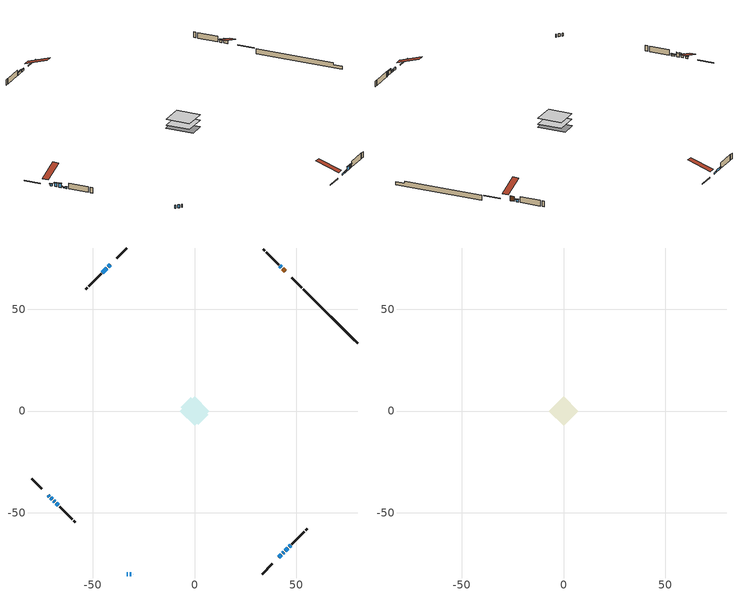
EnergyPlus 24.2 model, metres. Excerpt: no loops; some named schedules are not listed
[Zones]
conditioned space
 floor adiabatic (AdiabaticFloorConstruction): -7.24,0 0,7.24 7.24,0 0,-7.24 z1
 floor foundation (Slab1 construction): -6.68,1.9 -1.9,6.68 6.68,-1.9 1.9,-6.68 z-1.13
 wall outside (RimJoist1 construction): 33.16,-80.05 38.17,-75.04 / -80.05,-33.16 -75.04,-38.17 / -33.16,80.05 -38.17,75.04 / 52.66,60.54 47.65,65.55 z1:1.3
 wall outside (AdiabaticWallConstruction 1): 44.48,68.72 43.29,69.91 z1:3.03
 wall outside (AdiabaticWallConstruction): -33.16,-80.05 -32.74,-80.05 / -31.81,-80.05 -31.07,-80.05 / -30.15,-80.05 -30.03,-80.05 z1:2.22; -71.86,-41.34 -71.21,-41.99 z1:1.71; -70.56,-42.64 -69.84,-43.36 z1:2.53; -69.18,-44.02 -68.54,-44.67 / 44.59,-68.61 45.89,-67.32 / 46.54,-66.66 47.19,-66.01 z1:2.63; -41.34,71.86 -42.42,70.78 / -67.88,-45.32 -66.8,-46.4 z1:1.56; 41.34,-71.86 42.64,-70.57 / 43.29,-69.91 43.94,-69.26 z1:1.51; 42.64,70.57 41.95,71.25 z1:2.07; -43.08,70.13 -45.23,67.97 z1:1.86
 wall outside (Wall1 construction): 47.85,-65.36 53.94,-59.27 / -66.14,-47.06 -60.05,-53.15 / -45.89,67.31 -51.98,61.22 / 41.3,71.91 35.21,78 z1:3.44
 wall outside (Wall2 construction): 54.6,-58.61 55.33,-57.87 / -59.4,-53.81 -58.66,-54.54 / -52.64,60.57 -53.37,59.83 / 34.55,78.66 33.81,79.39 z1:3.44
 wall foundation (FoundationWall1 construction): 53.32,59.88,-1.13 53.32,59.88,1 77.37,35.83,1 77.37,35.83,0.18 80.05,33.16,0.18 80.05,33.16,-1.13
 window (WindowConstruction 7): -33.16,-80.05 -32.74,-80.05 z1:2.22
 window (WindowConstruction 4): -71.86,-41.34 -71.22,-41.99 z1:1.71
 window (WindowConstruction 5): -70.56,-42.65 -69.84,-43.36 z1:2.52
 window (WindowConstruction 6): -69.18,-44.02 -68.54,-44.67 z1:2.62
 window (WindowConstruction 10): -41.34,71.86 -42.42,70.78 z1:1.56
 window (WindowConstruction 11): 41.34,-71.86 42.63,-70.57 z1:1.51
 window (WindowConstruction 12): 43.29,-69.91 43.94,-69.27 z1:1.51
 window (WindowConstruction 13): -67.88,-45.32 -66.8,-46.4 z1:1.56
 window (WindowConstruction 8): -31.81,-80.05 -31.07,-80.05 z1:2.22
 window (WindowConstruction 9): -30.14,-80.05 -30.03,-80.05 z1:2.22
 window (WindowConstruction): 42.64,70.57 41.95,71.25 z1:2.07
 window (WindowConstruction 1): -43.08,70.13 -45.23,67.97 z1:1.86
 window (WindowConstruction 2): 44.6,-68.61 45.89,-67.32 z1:2.62
 window (WindowConstruction 3): 46.55,-66.66 47.19,-66.01 z1:2.62
 door (Door): 44.48,68.72 43.29,69.91 z1:3.03
 ceiling adiabatic (AdiabaticFloorConstruction): 0,-7.24 7.24,0 0,7.24 -7.24,0 z1
attic - vented
 floor to conditioned space (Floor1 construction Reversed): -7.24,0 0,7.24 7.24,0 0,-7.24 z3.44
 roof outside (Roof1 construction): 40.68,-72.52,3.44 33.63,-65.46,6.76 31.77,-67.32,6.76 38.83,-74.38,3.44; -72.52,-40.68,3.44 -65.46,-33.63,6.76 -67.32,-31.77,6.76 -74.38,-38.83,3.44; -40.68,72.52,3.44 -33.63,65.46,6.76 -31.77,67.32,6.76 -38.83,74.38,3.44; 45.14,68.07,3.44 38.08,61.01,6.76 39.94,59.15,6.76 47,66.21,3.44
shading: -71.07,-42.13 -72,-41.2 -72.3,-41.49 -71.36,-42.42 z1.91; -69.7,-43.51 -70.7,-42.5 -70.99,-42.79 -69.99,-43.8 z2.73; -68.4,-44.81 -69.33,-43.88 -69.62,-44.17 -68.69,-45.1 z2.83; -42.56,70.64 -41.2,72 -41.49,72.3 -42.85,70.93 z1.76; 42.78,-70.43 41.2,-72 41.49,-72.3 43.07,-70.72 z1.71; 44.08,-69.12 43.15,-70.05 43.44,-70.35 44.37,-69.41 z1.71; -66.66,-46.54 -68.02,-45.18 -68.31,-45.47 -66.95,-46.84 z1.76; 41.81,71.39 42.78,70.43 43.07,70.72 42.1,71.68 z2.27; -45.37,67.83 -42.94,70.27 -43.23,70.56 -45.67,68.12 z2.06; 46.03,-67.17 44.45,-68.75 44.74,-69.04 46.32,-67.46 z2.83; 47.33,-65.87 46.4,-66.8 46.69,-67.09 47.63,-66.16 z2.83
[Building]
Building 1: Terrain=Suburbs
[Site:Location]
Toronto City Centre_ON: Latitude {deg}=43.63; Longitude {deg}=-79.39; Time Zone {hr}=-5; Elevation {m}=77; Keep Site Location Information=Yes
[Site:GroundTemperature:Shallow]
5.01852, 3.26908, 3.12898, 3.95918, 7.29196, 10.6092, 13.4851, 15.3069, 15.4617, 13.9799, 11.1774, 7.9619
[Site:WaterMainsTemperature]
Calculation Method=Schedule; Temperature Schedule=mains temperature schedule
[Material] Roughness=Rough; Thermal Absorptance=0.9
Name | Thickness {m} | Conductivity {W/m-K} | Density {kg/m3} | Specific Heat {J/kg-K} | Solar Absorptance | Visible Absorptance
asphalt or fiberglass shingles | 0.00635 | 0.162714 | 1121.4 | 1465.45 | 0.4 | 0.4
ceiling loosefill ins | 0.169333 | 0.0480833 | 16.02 | 1046.75 | 0.7 | 0.7
ceiling stud and cavity | 0.1397 | 0.155563 | 65.682 | 1177.47 | 0.7 | 0.7
concrete 4.0 in. | 0.1016 | 1.803125 | 2242.8 | 837.4 | 0.7 | 0.7
concrete 8.0 in. | 0.2032 | 1.803125 | 2242.8 | 837.4 | 0.7 | 0.7
door material | 0.04445 | 0.053851 | 512.64 | 1214.23 | 0.7 | 0.7
exterior vertical ins | 0.0457286 | 0.029427 | 32.04 | 1214.23 | 0.7 | 0.7
floor covering | 0.0127 | 0.0433444 | 54.468 | 1339.84 | 0.6 | 0.6
floor rigid ins; wall rigid ins | 0.512978 | 0.029427 | 32.04 | 1214.23 | 0.7 | 0.7
floor stud and cavity | 0.1397 | 1.75129 | 37.0049 | 1207.88 | 0.7 | 0.7
furniture material conditioned space 1 | 0.1524 | 0.115458 | 640.8 | 1214.23 | 0.6 | 0.6
gypsum board | 0.0127 | 0.160291 | 801 | 837.4 | 0.6 | 0.6
gypsum board 1 | 0.00254 | 0.160291 | 801 | 837.4 | 0.6 | 0.6
gypsum board 2 | 0.0127 | 0.160291 | 801 | 837.4 | 0.7 | 0.7
osb sheathing 0.5 in. | 0.0127 | 0.115458 | 512.64 | 1214.23 | 0.7 | 0.7
osb sheathing 0.75 in. | 0.01905 | 0.115458 | 512.64 | 1214.23 | 0.7 | 0.7
osb sheathing 2.0 in. | 0.0508 | 0.115458 | 512.64 | 1214.23 | 0.7 | 0.7
rim joist stud and cavity | 0.0508 | 0.0293316 | 125.044 | 1163.47 | 0.6 | 0.6
wall stud and cavity | 0.1397 | 0.0934493 | 139.0536 | 1170.24 | 0.7 | 0.7
wall stud and cavity 1 | 0.0889 | 0.248442 | 50.32683 | 1063.81 | 0.7 | 0.7
wall stud and cavity 2 | 0.0889 | 0.380278 | 52.3479 | 1209.89 | 0.7 | 0.7
wall stud and cavity 3 | 0.0889 | 0.391764 | 83.0341 | 1211.67 | 0.7 | 0.7
wood siding | 0.0254 | 0.102417 | 544.68 | 1172.36 | 0.4 | 0.4
wood siding 1 | 0.00254 | 0.102417 | 544.68 | 1172.36 | 0.4 | 0.4
wood siding 2; wood siding 3; wood siding 4 | 0.0254 | 0.102417 | 544.68 | 1172.36 | 0.7 | 0.7
[WindowMaterial:SimpleGlazingSystem]
Name | U-Factor {W/m2-K} | Solar Heat Gain Coefficient
WindowMaterial | 5.03241 | 0.6
WindowMaterial 1 | 2.98209 | 0.56
WindowMaterial 10 | 3.0559 | 0.43
WindowMaterial 11 | 3.00026 | 0.52
WindowMaterial 12 | 3.01388 | 0.48
WindowMaterial 13 | 3.00991 | 0.48
WindowMaterial 2 | 2.90373 | 0.65
WindowMaterial 3 | 2.941204 | 0.59
WindowMaterial 4 | 5.04263 | 0.59
WindowMaterial 5 | 5.45202 | 0.68
WindowMaterial 6 | 5.416812 | 0.67
WindowMaterial 7 | 2.88386 | 0.6
WindowMaterial 8 | 2.736796 | 0.53
WindowMaterial 9 | 2.65787 | 0.38
[Construction]
AdiabaticFloorConstruction: floor stud and cavity, floor rigid ins, osb sheathing 0.75 in., floor covering
AdiabaticWallConstruction: wood siding 3, wall rigid ins, wall stud and cavity 2, gypsum board
AdiabaticWallConstruction 1: wood siding 4, wall rigid ins, wall stud and cavity 2, gypsum board
Door: door material
Floor1 construction Reversed: gypsum board, ceiling stud and cavity, ceiling loosefill ins
FoundationWall1 construction: concrete 8.0 in., gypsum board 2
furniture construction conditioned space 1: furniture material conditioned space 1
PartitionWallConstruction: gypsum board, wall stud and cavity 3, gypsum board
RimJoist1 construction: wood siding 2, osb sheathing 2.0 in., rim joist stud and cavity
Roof1 construction: asphalt or fiberglass shingles
Slab1 construction: concrete 4.0 in.
Wall1 construction: wood siding, osb sheathing 0.5 in., wall stud and cavity, gypsum board
Wall2 construction: wood siding 1, wall stud and cavity 1, gypsum board 1
WindowConstruction: WindowMaterial
WindowConstruction 1: WindowMaterial 1
WindowConstruction 10: WindowMaterial 10
WindowConstruction 11: WindowMaterial 11
WindowConstruction 12: WindowMaterial 12
WindowConstruction 13: WindowMaterial 13
WindowConstruction 2: WindowMaterial 2
WindowConstruction 3: WindowMaterial 3
WindowConstruction 4: WindowMaterial 4
WindowConstruction 5: WindowMaterial 5
WindowConstruction 6: WindowMaterial 6
WindowConstruction 7: WindowMaterial 7
WindowConstruction 8: WindowMaterial 8
WindowConstruction 9: WindowMaterial 9
[Zone] Multiplier=1; Part of Total Floor Area=Yes
Name | Volume {m3}
attic - vented | 56.6417
conditioned space | 459.8
[Space]
Name | Zone | Volume {m3}
attic - vented 1 | attic - vented | 56.6417
conditioned space 1 | conditioned space | 459.8
[ZoneInfiltration:EffectiveLeakageArea]
infil attic - vented 1: Zone or Space=attic - vented 1; Schedule=Always On Discrete; Effective Air Leakage Area {cm2}=4417.68; Stack Coefficient=0.000231255; Wind Coefficient=1.02746e-05
[ZoneMixing]
whole house fan mix: Zone or Space=attic - vented; Schedule=Always On Continuous; Design Flow Rate Calculation Method=Flow/Zone; Design Flow Rate {m3/s}=0; Source Zone or Space=conditioned space
[SurfaceProperty:ExposedFoundationPerimeter]
Slab1: Exposed Perimeter Calculation Method=TotalExposedPerimeter; Total Exposed Perimeter {m}=37.796
[InternalMass] Zone or ZoneList=conditioned space; Space or SpaceList=conditioned space 1
Name | Construction | Surface Area {m2}
furniture mass conditioned space 1 | furniture construction conditioned space 1 | 74.8
partition wall mass | PartitionWallConstruction | 187
[Lights]
interior lighting: Zone or ZoneList or Space or SpaceList=conditioned space 1; Schedule=interior lighting schedule; Design Level Calculation Method=LightingLevel; Lighting Level {W}=343.2; Return Air Fraction=0; Fraction Radiant=0.6; Fraction Visible=0.2; Fraction Replaceable=1
[People]
occupants: Zone or ZoneList or Space or SpaceList=conditioned space 1; Number of People Schedule=occupants schedule; Number of People Calculation Method=People; Number of People=3; Fraction Radiant=0.314171; Sensible Heat Fraction=0.56303; Activity Level Schedule=occupants activity schedule; Carbon Dioxide Generation Rate {m3/s-W}=0; Enable ASHRAE 55 Comfort Warnings=No; Mean Radiant Temperature Calculation Type=EnclosureAveraged
[ElectricEquipment] Zone or ZoneList or Space or SpaceList=conditioned space 1; Design Level Calculation Method=EquipmentLevel
Name | Schedule | Design Level {W} | Fraction Latent | Fraction Radiant | Fraction Lost
clothes dryer | clothes dryer schedule | 140.772 | 0.015 | 0.081 | 0.85
clothes washer | clothes washer schedule | 32.1985 | 0.03 | 0.162 | 0.7
cooking range | cooking range schedule | 215.147 | 0.08 | 0.432 | 0.2
dishwasher | dishwasher schedule | 66.8632 | 0.3 | 0.18 | 0.4
fridge | fridge schedule | 72.9452 | 0 | 0.6 | 0
mech vent house fan | mech vent house fan schedule | 0.95 | 0 | 0 | 1
mech vent house fan cfis | mech vent house fan cfis schedule | 0 | 0 | 0 | 0
misc plug loads | misc plug loads schedule | 494.7 | 0.045 | 0.513 | 0.1
whole house fan | Always On Discrete | 0 | 0 | 0 | 1
[OtherEquipment] Zone or ZoneList or Space or SpaceList=conditioned space 1; Design Level Calculation Method=EquipmentLevel
Name | Fuel Type | Schedule | Design Level {W} | Fraction Latent | Fraction Radiant | Fraction Lost
clothes dryer 1 | Electricity | clothes dryer schedule | 0 | 0.015 | 0.081 | 0.85
cooking range 1 | Electricity | cooking range schedule | 0 | 0.08 | 0.432 | 0.2
general water use latent | None | general water use schedule | 62.594 | 1 | 0 | 0
general water use sensible | None | general water use schedule | -61.6891 | 0 | 0.6 | 0
mech vent house fan latent load | None | Always On Discrete | 0 | 1 | 0 | 0
mech vent house fan sensible load | None | Always On Discrete | 0 | 0 | 0 | 0
water heater energy adjustment1 | NaturalGas | Always On Discrete | 0.01 | 0 | 0 | 1
[ZoneInfiltration:DesignFlowRate] Zone or ZoneList or Space or SpaceList=conditioned space 1; Schedule=Always On Discrete; Design Flow Rate Calculation Method=Flow/Zone; Design Flow Rate {m3/s}=0
infil flow; natural vent flow; whole house fan flow
[Foundation:Kiva]
Foundation Kiva 1: Initial Indoor Air Temperature {C}=18; Wall Height Above Grade {m}=1.00002; Wall Depth Below Slab {m}=0.2032; Custom Block Material Name 1=exterior vertical ins; Custom Block Depth 1 {m}=2.13; Custom Block X Position 1 {m}=0.2159; Custom Block Z Position 1 {m}=0
[Foundation:Kiva:Settings]
Soil Conductivity {W/m-K}=0.849921; Soil Density {kg/m3}=1842.3; Soil Specific Heat {J/kg-K}=418.7; Ground Solar Absorptivity=0.9; Ground Thermal Absorptivity=0.9; Ground Surface Roughness {m}=0.03; Far-Field Width {m}=40; Deep-Ground Boundary Condition=ZeroFlux; Deep-Ground Depth {m}=40; Minimum Cell Dimension {m}=0.2; Maximum Cell Growth Coefficient=3; Simulation Timestep=Timestep
[Exterior:Lights]
exterior lighting: Schedule=exterior lighting schedule; Design Level {W}=75.6
[Schedule:Constant]
Name | Hourly Value
Always On Continuous; mech vent house fan schedule; mech vent house fan cfis schedule; Always On Discrete | 1
occupants activity schedule | 117.228
fridge schedule | 0
[Schedule:Week:Daily]
interior lighting schedule Week Rule - Jan1-Jan27: interior lighting schedule day, interior lighting schedule day, interior lighting schedule day, interior lighting schedule day, interior lighting schedule day, interior lighting schedule day, interior lighting schedule day, interior lighting schedule default day, interior lighting schedule default day, interior lighting schedule default day, interior lighting schedule default day, interior lighting schedule default day
interior lighting schedule Week Rule - Jan28-Feb3: interior lighting schedule day, interior lighting schedule day, interior lighting schedule day, interior lighting schedule day, interior lighting schedule day 1, interior lighting schedule day 1, interior lighting schedule day 1, interior lighting schedule default day, interior lighting schedule default day, interior lighting schedule default day, interior lighting schedule default day, interior lighting schedule default day
interior lighting schedule Week Rule - Feb4-Feb24: interior lighting schedule day 1, interior lighting schedule day 1, interior lighting schedule day 1, interior lighting schedule day 1, interior lighting schedule day 1, interior lighting schedule day 1, interior lighting schedule day 1, interior lighting schedule default day, interior lighting schedule default day, interior lighting schedule default day, interior lighting schedule default day, interior lighting schedule default day
interior lighting schedule Week Rule - Feb25-Mar3: interior lighting schedule day 1, interior lighting schedule day 1, interior lighting schedule day 1, interior lighting schedule day 1, interior lighting schedule day 2, interior lighting schedule day 2, interior lighting schedule day 2, interior lighting schedule default day, interior lighting schedule default day, interior lighting schedule default day, interior lighting schedule default day, interior lighting schedule default day
interior lighting schedule Week Rule - Mar4-Mar31: interior lighting schedule day 2, interior lighting schedule day 2, interior lighting schedule day 2, interior lighting schedule day 2, interior lighting schedule day 2, interior lighting schedule day 2, interior lighting schedule day 2, interior lighting schedule default day, interior lighting schedule default day, interior lighting schedule default day, interior lighting schedule default day, interior lighting schedule default day
interior lighting schedule Week Rule - Apr1-Apr28: interior lighting schedule day 3, interior lighting schedule day 3, interior lighting schedule day 3, interior lighting schedule day 3, interior lighting schedule day 3, interior lighting schedule day 3, interior lighting schedule day 3, interior lighting schedule default day, interior lighting schedule default day, interior lighting schedule default day, interior lighting schedule default day, interior lighting schedule default day
interior lighting schedule Week Rule - Apr29-May5: interior lighting schedule day 3, interior lighting schedule day 3, interior lighting schedule day 4, interior lighting schedule day 4, interior lighting schedule day 4, interior lighting schedule day 4, interior lighting schedule day 4, interior lighting schedule default day, interior lighting schedule default day, interior lighting schedule default day, interior lighting schedule default day, interior lighting schedule default day
interior lighting schedule Week Rule - May6-May26: interior lighting schedule day 4, interior lighting schedule day 4, interior lighting schedule day 4, interior lighting schedule day 4, interior lighting schedule day 4, interior lighting schedule day 4, interior lighting schedule day 4, interior lighting schedule default day, interior lighting schedule default day, interior lighting schedule default day, interior lighting schedule default day, interior lighting schedule default day
interior lighting schedule Week Rule - May27-Jun2: interior lighting schedule day 4, interior lighting schedule day 4, interior lighting schedule day 4, interior lighting schedule day 4, interior lighting schedule day 4, interior lighting schedule day 5, interior lighting schedule day 5, interior lighting schedule default day, interior lighting schedule default day, interior lighting schedule default day, interior lighting schedule default day, interior lighting schedule default day
interior lighting schedule Week Rule - Jun3-Jun30: interior lighting schedule day 5, interior lighting schedule day 5, interior lighting schedule day 5, interior lighting schedule day 5, interior lighting schedule day 5, interior lighting schedule day 5, interior lighting schedule day 5, interior lighting schedule default day, interior lighting schedule default day, interior lighting schedule default day, interior lighting schedule default day, interior lighting schedule default day
interior lighting schedule Week Rule - Jul1-Jul28: interior lighting schedule day 6, interior lighting schedule day 6, interior lighting schedule day 6, interior lighting schedule day 6, interior lighting schedule day 6, interior lighting schedule day 6, interior lighting schedule day 6, interior lighting schedule default day, interior lighting schedule default day, interior lighting schedule default day, interior lighting schedule default day, interior lighting schedule default day
interior lighting schedule Week Rule - Jul29-Aug4: interior lighting schedule day 6, interior lighting schedule day 6, interior lighting schedule day 6, interior lighting schedule day 7, interior lighting schedule day 7, interior lighting schedule day 7, interior lighting schedule day 7, interior lighting schedule default day, interior lighting schedule default day, interior lighting schedule default day, interior lighting schedule default day, interior lighting schedule default day
interior lighting schedule Week Rule - Aug5-Aug25: interior lighting schedule day 7, interior lighting schedule day 7, interior lighting schedule day 7, interior lighting schedule day 7, interior lighting schedule day 7, interior lighting schedule day 7, interior lighting schedule day 7, interior lighting schedule default day, interior lighting schedule default day, interior lighting schedule default day, interior lighting schedule default day, interior lighting schedule default day
interior lighting schedule Week Rule - Aug26-Sep1: interior lighting schedule day 7, interior lighting schedule day 7, interior lighting schedule day 7, interior lighting schedule day 7, interior lighting schedule day 7, interior lighting schedule day 7, interior lighting schedule day 8, interior lighting schedule default day, interior lighting schedule default day, interior lighting schedule default day, interior lighting schedule default day, interior lighting schedule default day
interior lighting schedule Week Rule - Sep2-Sep29: interior lighting schedule day 8, interior lighting schedule day 8, interior lighting schedule day 8, interior lighting schedule day 8, interior lighting schedule day 8, interior lighting schedule day 8, interior lighting schedule day 8, interior lighting schedule default day, interior lighting schedule default day, interior lighting schedule default day, interior lighting schedule default day, interior lighting schedule default day
interior lighting schedule Week Rule - Sep30-Oct6: interior lighting schedule day 8, interior lighting schedule day 9, interior lighting schedule day 9, interior lighting schedule day 9, interior lighting schedule day 9, interior lighting schedule day 9, interior lighting schedule day 9, interior lighting schedule default day, interior lighting schedule default day, interior lighting schedule default day, interior lighting schedule default day, interior lighting schedule default day
interior lighting schedule Week Rule - Oct7-Oct27: interior lighting schedule day 9, interior lighting schedule day 9, interior lighting schedule day 9, interior lighting schedule day 9, interior lighting schedule day 9, interior lighting schedule day 9, interior lighting schedule day 9, interior lighting schedule default day, interior lighting schedule default day, interior lighting schedule default day, interior lighting schedule default day, interior lighting schedule default day
interior lighting schedule Week Rule - Oct28-Nov3: interior lighting schedule day 9, interior lighting schedule day 9, interior lighting schedule day 9, interior lighting schedule day 9, interior lighting schedule day 10, interior lighting schedule day 10, interior lighting schedule day 10, interior lighting schedule default day, interior lighting schedule default day, interior lighting schedule default day, interior lighting schedule default day, interior lighting schedule default day
interior lighting schedule Week Rule - Nov4-Nov24: interior lighting schedule day 10, interior lighting schedule day 10, interior lighting schedule day 10, interior lighting schedule day 10, interior lighting schedule day 10, interior lighting schedule day 10, interior lighting schedule day 10, interior lighting schedule default day, interior lighting schedule default day, interior lighting schedule default day, interior lighting schedule default day, interior lighting schedule default day
interior lighting schedule Week Rule - Nov25-Dec1: interior lighting schedule day 10, interior lighting schedule day 10, interior lighting schedule day 10, interior lighting schedule day 10, interior lighting schedule day 10, interior lighting schedule day 10, interior lighting schedule day 11, interior lighting schedule default day, interior lighting schedule default day, interior lighting schedule default day, interior lighting schedule default day, interior lighting schedule default day
interior lighting schedule Week Rule - Dec2-Dec31: interior lighting schedule day 11, interior lighting schedule day 11, interior lighting schedule day 11, interior lighting schedule day 11, interior lighting schedule day 11, interior lighting schedule day 11, interior lighting schedule day 11, interior lighting schedule default day, interior lighting schedule default day, interior lighting schedule default day, interior lighting schedule default day, interior lighting schedule default day
occupants schedule Week Rule - Jan1-Dec31: occupants schedule day, occupants schedule day, occupants schedule day, occupants schedule day, occupants schedule day, occupants schedule day, occupants schedule day, occupants schedule default day, occupants schedule default day, occupants schedule default day, occupants schedule default day, occupants schedule default day
clothes dryer schedule Week Rule - Jan1-Dec31: clothes dryer schedule day, clothes dryer schedule day, clothes dryer schedule day, clothes dryer schedule day, clothes dryer schedule day, clothes dryer schedule day, clothes dryer schedule day, clothes dryer schedule default day, clothes dryer schedule default day, clothes dryer schedule default day, clothes dryer schedule default day, clothes dryer schedule default day
clothes washer schedule Week Rule - Jan1-Dec31: clothes washer schedule day, clothes washer schedule day, clothes washer schedule day, clothes washer schedule day, clothes washer schedule day, clothes washer schedule day, clothes washer schedule day, clothes washer schedule default day, clothes washer schedule default day, clothes washer schedule default day, clothes washer schedule default day, clothes washer schedule default day
cooking range schedule Week Rule - Jan1-Dec31: cooking range schedule day, cooking range schedule day, cooking range schedule day, cooking range schedule day, cooking range schedule day, cooking range schedule day, cooking range schedule day, cooking range schedule default day, cooking range schedule default day, cooking range schedule default day, cooking range schedule default day, cooking range schedule default day
dishwasher schedule Week Rule - Jan1-Dec31: dishwasher schedule day, dishwasher schedule day, dishwasher schedule day, dishwasher schedule day, dishwasher schedule day, dishwasher schedule day, dishwasher schedule day, dishwasher schedule default day, dishwasher schedule default day, dishwasher schedule default day, dishwasher schedule default day, dishwasher schedule default day
misc plug loads schedule Week Rule - Jan1-Dec31: misc plug loads schedule day, misc plug loads schedule day, misc plug loads schedule day, misc plug loads schedule day, misc plug loads schedule day, misc plug loads schedule day, misc plug loads schedule day, misc plug loads schedule default day, misc plug loads schedule default day, misc plug loads schedule default day, misc plug loads schedule default day, misc plug loads schedule default day
general water use schedule Week Rule - Jan1-Dec31: general water use schedule day, general water use schedule day, general water use schedule day, general water use schedule day, general water use schedule day, general water use schedule day, general water use schedule day, general water use schedule default day, general water use schedule default day, general water use schedule default day, general water use schedule default day, general water use schedule default day
exterior lighting schedule Week Rule - Jan1-Jan27: exterior lighting schedule day, exterior lighting schedule day, exterior lighting schedule day, exterior lighting schedule day, exterior lighting schedule day, exterior lighting schedule day, exterior lighting schedule day, exterior lighting schedule default day, exterior lighting schedule default day, exterior lighting schedule default day, exterior lighting schedule default day, exterior lighting schedule default day
exterior lighting schedule Week Rule - Jan28-Feb3: exterior lighting schedule day, exterior lighting schedule day, exterior lighting schedule day, exterior lighting schedule day, exterior lighting schedule day 1, exterior lighting schedule day 1, exterior lighting schedule day 1, exterior lighting schedule default day, exterior lighting schedule default day, exterior lighting schedule default day, exterior lighting schedule default day, exterior lighting schedule default day
exterior lighting schedule Week Rule - Feb4-Feb24: exterior lighting schedule day 1, exterior lighting schedule day 1, exterior lighting schedule day 1, exterior lighting schedule day 1, exterior lighting schedule day 1, exterior lighting schedule day 1, exterior lighting schedule day 1, exterior lighting schedule default day, exterior lighting schedule default day, exterior lighting schedule default day, exterior lighting schedule default day, exterior lighting schedule default day
exterior lighting schedule Week Rule - Feb25-Mar3: exterior lighting schedule day 1, exterior lighting schedule day 1, exterior lighting schedule day 1, exterior lighting schedule day 1, exterior lighting schedule day 2, exterior lighting schedule day 2, exterior lighting schedule day 2, exterior lighting schedule default day, exterior lighting schedule default day, exterior lighting schedule default day, exterior lighting schedule default day, exterior lighting schedule default day
exterior lighting schedule Week Rule - Mar4-Mar31: exterior lighting schedule day 2, exterior lighting schedule day 2, exterior lighting schedule day 2, exterior lighting schedule day 2, exterior lighting schedule day 2, exterior lighting schedule day 2, exterior lighting schedule day 2, exterior lighting schedule default day, exterior lighting schedule default day, exterior lighting schedule default day, exterior lighting schedule default day, exterior lighting schedule default day
exterior lighting schedule Week Rule - Apr1-Apr28: exterior lighting schedule day 3, exterior lighting schedule day 3, exterior lighting schedule day 3, exterior lighting schedule day 3, exterior lighting schedule day 3, exterior lighting schedule day 3, exterior lighting schedule day 3, exterior lighting schedule default day, exterior lighting schedule default day, exterior lighting schedule default day, exterior lighting schedule default day, exterior lighting schedule default day
exterior lighting schedule Week Rule - Apr29-May5: exterior lighting schedule day 3, exterior lighting schedule day 3, exterior lighting schedule day 4, exterior lighting schedule day 4, exterior lighting schedule day 4, exterior lighting schedule day 4, exterior lighting schedule day 4, exterior lighting schedule default day, exterior lighting schedule default day, exterior lighting schedule default day, exterior lighting schedule default day, exterior lighting schedule default day
exterior lighting schedule Week Rule - May6-May26: exterior lighting schedule day 4, exterior lighting schedule day 4, exterior lighting schedule day 4, exterior lighting schedule day 4, exterior lighting schedule day 4, exterior lighting schedule day 4, exterior lighting schedule day 4, exterior lighting schedule default day, exterior lighting schedule default day, exterior lighting schedule default day, exterior lighting schedule default day, exterior lighting schedule default day
exterior lighting schedule Week Rule - May27-Jun2: exterior lighting schedule day 4, exterior lighting schedule day 4, exterior lighting schedule day 4, exterior lighting schedule day 4, exterior lighting schedule day 4, exterior lighting schedule day 5, exterior lighting schedule day 5, exterior lighting schedule default day, exterior lighting schedule default day, exterior lighting schedule default day, exterior lighting schedule default day, exterior lighting schedule default day
exterior lighting schedule Week Rule - Jun3-Jun30: exterior lighting schedule day 5, exterior lighting schedule day 5, exterior lighting schedule day 5, exterior lighting schedule day 5, exterior lighting schedule day 5, exterior lighting schedule day 5, exterior lighting schedule day 5, exterior lighting schedule default day, exterior lighting schedule default day, exterior lighting schedule default day, exterior lighting schedule default day, exterior lighting schedule default day
exterior lighting schedule Week Rule - Jul1-Jul28: exterior lighting schedule day 6, exterior lighting schedule day 6, exterior lighting schedule day 6, exterior lighting schedule day 6, exterior lighting schedule day 6, exterior lighting schedule day 6, exterior lighting schedule day 6, exterior lighting schedule default day, exterior lighting schedule default day, exterior lighting schedule default day, exterior lighting schedule default day, exterior lighting schedule default day
exterior lighting schedule Week Rule - Jul29-Aug4: exterior lighting schedule day 6, exterior lighting schedule day 6, exterior lighting schedule day 6, exterior lighting schedule day 7, exterior lighting schedule day 7, exterior lighting schedule day 7, exterior lighting schedule day 7, exterior lighting schedule default day, exterior lighting schedule default day, exterior lighting schedule default day, exterior lighting schedule default day, exterior lighting schedule default day
exterior lighting schedule Week Rule - Aug5-Aug25: exterior lighting schedule day 7, exterior lighting schedule day 7, exterior lighting schedule day 7, exterior lighting schedule day 7, exterior lighting schedule day 7, exterior lighting schedule day 7, exterior lighting schedule day 7, exterior lighting schedule default day, exterior lighting schedule default day, exterior lighting schedule default day, exterior lighting schedule default day, exterior lighting schedule default day
exterior lighting schedule Week Rule - Aug26-Sep1: exterior lighting schedule day 7, exterior lighting schedule day 7, exterior lighting schedule day 7, exterior lighting schedule day 7, exterior lighting schedule day 7, exterior lighting schedule day 7, exterior lighting schedule day 8, exterior lighting schedule default day, exterior lighting schedule default day, exterior lighting schedule default day, exterior lighting schedule default day, exterior lighting schedule default day
exterior lighting schedule Week Rule - Sep2-Sep29: exterior lighting schedule day 8, exterior lighting schedule day 8, exterior lighting schedule day 8, exterior lighting schedule day 8, exterior lighting schedule day 8, exterior lighting schedule day 8, exterior lighting schedule day 8, exterior lighting schedule default day, exterior lighting schedule default day, exterior lighting schedule default day, exterior lighting schedule default day, exterior lighting schedule default day
exterior lighting schedule Week Rule - Sep30-Oct6: exterior lighting schedule day 8, exterior lighting schedule day 9, exterior lighting schedule day 9, exterior lighting schedule day 9, exterior lighting schedule day 9, exterior lighting schedule day 9, exterior lighting schedule day 9, exterior lighting schedule default day, exterior lighting schedule default day, exterior lighting schedule default day, exterior lighting schedule default day, exterior lighting schedule default day
exterior lighting schedule Week Rule - Oct7-Oct27: exterior lighting schedule day 9, exterior lighting schedule day 9, exterior lighting schedule day 9, exterior lighting schedule day 9, exterior lighting schedule day 9, exterior lighting schedule day 9, exterior lighting schedule day 9, exterior lighting schedule default day, exterior lighting schedule default day, exterior lighting schedule default day, exterior lighting schedule default day, exterior lighting schedule default day
exterior lighting schedule Week Rule - Oct28-Nov3: exterior lighting schedule day 9, exterior lighting schedule day 9, exterior lighting schedule day 9, exterior lighting schedule day 9, exterior lighting schedule day 10, exterior lighting schedule day 10, exterior lighting schedule day 10, exterior lighting schedule default day, exterior lighting schedule default day, exterior lighting schedule default day, exterior lighting schedule default day, exterior lighting schedule default day
exterior lighting schedule Week Rule - Nov4-Nov24: exterior lighting schedule day 10, exterior lighting schedule day 10, exterior lighting schedule day 10, exterior lighting schedule day 10, exterior lighting schedule day 10, exterior lighting schedule day 10, exterior lighting schedule day 10, exterior lighting schedule default day, exterior lighting schedule default day, exterior lighting schedule default day, exterior lighting schedule default day, exterior lighting schedule default day
exterior lighting schedule Week Rule - Nov25-Dec1: exterior lighting schedule day 10, exterior lighting schedule day 10, exterior lighting schedule day 10, exterior lighting schedule day 10, exterior lighting schedule day 10, exterior lighting schedule day 10, exterior lighting schedule day 11, exterior lighting schedule default day, exterior lighting schedule default day, exterior lighting schedule default day, exterior lighting schedule default day, exterior lighting schedule default day
exterior lighting schedule Week Rule - Dec2-Dec31: exterior lighting schedule day 11, exterior lighting schedule day 11, exterior lighting schedule day 11, exterior lighting schedule day 11, exterior lighting schedule day 11, exterior lighting schedule day 11, exterior lighting schedule day 11, exterior lighting schedule default day, exterior lighting schedule default day, exterior lighting schedule default day, exterior lighting schedule default day, exterior lighting schedule default day
[Schedule:Year]
interior lighting schedule: interior lighting schedule Week Rule - Jan1-Jan27, 1, 1, 1, 27, interior lighting schedule Week Rule - Jan28-Feb3, 1, 28, 2, 3, interior lighting schedule Week Rule - Feb4-Feb24, 2, 4, 2, 24, interior lighting schedule Week Rule - Feb25-Mar3, 2, 25, 3, 3, interior lighting schedule Week Rule - Mar4-Mar31, 3, 4, 3, 31, interior lighting schedule Week Rule - Apr1-Apr28, 4, 1, 4, 28, interior lighting schedule Week Rule - Apr29-May5, 4, 29, 5, 5, interior lighting schedule Week Rule - May6-May26, 5, 6, 5, 26, interior lighting schedule Week Rule - May27-Jun2, 5, 27, 6, 2, interior lighting schedule Week Rule - Jun3-Jun30, 6, 3, 6, 30, interior lighting schedule Week Rule - Jul1-Jul28, 7, 1, 7, 28, interior lighting schedule Week Rule - Jul29-Aug4, 7, 29, 8, 4, interior lighting schedule Week Rule - Aug5-Aug25, 8, 5, 8, 25, interior lighting schedule Week Rule - Aug26-Sep1, 8, 26, 9, 1, interior lighting schedule Week Rule - Sep2-Sep29, 9, 2, 9, 29, interior lighting schedule Week Rule - Sep30-Oct6, 9, 30, 10, 6, interior lighting schedule Week Rule - Oct7-Oct27, 10, 7, 10, 27, interior lighting schedule Week Rule - Oct28-Nov3, 10, 28, 11, 3, interior lighting schedule Week Rule - Nov4-Nov24, 11, 4, 11, 24, interior lighting schedule Week Rule - Nov25-Dec1, 11, 25, 12, 1, interior lighting schedule Week Rule - Dec2-Dec31, 12, 2, 12, 31
occupants schedule: occupants schedule Week Rule - Jan1-Dec31, 1, 1, 12, 31
clothes dryer schedule: clothes dryer schedule Week Rule - Jan1-Dec31, 1, 1, 12, 31
clothes washer schedule: clothes washer schedule Week Rule - Jan1-Dec31, 1, 1, 12, 31
cooking range schedule: cooking range schedule Week Rule - Jan1-Dec31, 1, 1, 12, 31
dishwasher schedule: dishwasher schedule Week Rule - Jan1-Dec31, 1, 1, 12, 31
misc plug loads schedule: misc plug loads schedule Week Rule - Jan1-Dec31, 1, 1, 12, 31
general water use schedule: general water use schedule Week Rule - Jan1-Dec31, 1, 1, 12, 31
exterior lighting schedule: exterior lighting schedule Week Rule - Jan1-Jan27, 1, 1, 1, 27, exterior lighting schedule Week Rule - Jan28-Feb3, 1, 28, 2, 3, exterior lighting schedule Week Rule - Feb4-Feb24, 2, 4, 2, 24, exterior lighting schedule Week Rule - Feb25-Mar3, 2, 25, 3, 3, exterior lighting schedule Week Rule - Mar4-Mar31, 3, 4, 3, 31, exterior lighting schedule Week Rule - Apr1-Apr28, 4, 1, 4, 28, exterior lighting schedule Week Rule - Apr29-May5, 4, 29, 5, 5, exterior lighting schedule Week Rule - May6-May26, 5, 6, 5, 26, exterior lighting schedule Week Rule - May27-Jun2, 5, 27, 6, 2, exterior lighting schedule Week Rule - Jun3-Jun30, 6, 3, 6, 30, exterior lighting schedule Week Rule - Jul1-Jul28, 7, 1, 7, 28, exterior lighting schedule Week Rule - Jul29-Aug4, 7, 29, 8, 4, exterior lighting schedule Week Rule - Aug5-Aug25, 8, 5, 8, 25, exterior lighting schedule Week Rule - Aug26-Sep1, 8, 26, 9, 1, exterior lighting schedule Week Rule - Sep2-Sep29, 9, 2, 9, 29, exterior lighting schedule Week Rule - Sep30-Oct6, 9, 30, 10, 6, exterior lighting schedule Week Rule - Oct7-Oct27, 10, 7, 10, 27, exterior lighting schedule Week Rule - Oct28-Nov3, 10, 28, 11, 3, exterior lighting schedule Week Rule - Nov4-Nov24, 11, 4, 11, 24, exterior lighting schedule Week Rule - Nov25-Dec1, 11, 25, 12, 1, exterior lighting schedule Week Rule - Dec2-Dec31, 12, 2, 12, 31
[Schedule:Compact]
mains temperature schedule: Through: 01/01, For: AllDays, Until: 24:00, 8.80333, Through: 01/02, For: AllDays, Until: 24:00, 8.74333, Through: 01/03, For: AllDays, Until: 24:00, 8.68389, Through: 01/04, For: AllDays, Until: 24:00, 8.62611, Through: 01/05, For: AllDays, Until: 24:00, 8.56944, Through: 01/06, For: AllDays, Until: 24:00, 8.51389, Through: 01/07, For: AllDays, Until: 24:00, 8.45944, Through: 01/08, For: AllDays, Until: 24:00, 8.40611, Through: 01/09, For: AllDays, Until: 24:00, 8.35389, Through: 01/10, For: AllDays, Until: 24:00, 8.30278, Through: 01/11, For: AllDays, Until: 24:00, 8.25333, Through: 01/12, For: AllDays, Until: 24:00, 8.205, Through: 01/13, For: AllDays, Until: 24:00, 8.15778, Through: 01/14, For: AllDays, Until: 24:00, 8.11222, Through: 01/15, For: AllDays, Until: 24:00, 8.06778, Through: 01/16, For: AllDays, Until: 24:00, 8.02444, Through: 01/17, For: AllDays, Until: 24:00, 7.98222, Through: 01/18, For: AllDays, Until: 24:00, 7.94167, Through: 01/19, For: AllDays, Until: 24:00, 7.90222, Through: 01/20, For: AllDays, Until: 24:00, 7.86444, Through: 01/21, For: AllDays, Until: 24:00, 7.82778, Through: 01/22, For: AllDays, Until: 24:00, 7.79278, Through: 01/23, For: AllDays, Until: 24:00, 7.75889, Through: 01/24, For: AllDays, Until: 24:00, 7.72667, Through: 01/25, For: AllDays, Until: 24:00, 7.69556, Through: 01/26, For: AllDays, Until: 24:00, 7.66611, Through: 01/27, For: AllDays, Until: 24:00, 7.63778, Through: 01/28, For: AllDays, Until: 24:00, 7.61111, Through: 01/29, For: AllDays, Until: 24:00, 7.58556, Through: 01/30, For: AllDays, Until: 24:00, 7.56167, Through: 01/31, For: AllDays, Until: 24:00, 7.53944, Through: 02/01, For: AllDays, Until: 24:00, 7.51833, Through: 02/02, For: AllDays, Until: 24:00, 7.49889, Through: 02/03, For: AllDays, Until: 24:00, 7.48111, Through: 02/04, For: AllDays, Until: 24:00, 7.46444, Through: 02/05, For: AllDays, Until: 24:00, 7.44944, Through: 02/06, For: AllDays, Until: 24:00, 7.43556, Through: 02/07, For: AllDays, Until: 24:00, 7.42333, Through: 02/08, For: AllDays, Until: 24:00, 7.41278, Through: 02/09, For: AllDays, Until: 24:00, 7.40389, Through: 02/10, For: AllDays, Until: 24:00, 7.39611, Through: 02/11, For: AllDays, Until: 24:00, 7.39, Through: 02/12, For: AllDays, Until: 24:00, 7.38556, Through: 02/13, For: AllDays, Until: 24:00, 7.38222, Through: 02/14, For: AllDays, Until: 24:00, 7.38056, Through: 02/15, For: AllDays, Until: 24:00, 7.38056, Through: 02/16, For: AllDays, Until: 24:00, 7.38222, Through: 02/17, For: AllDays, Until: 24:00, 7.385, Through: 02/18, For: AllDays, Until: 24:00, 7.38944, Through: 02/19, For: AllDays, Until: 24:00, 7.395, Through: 02/20, For: AllDays, Until: 24:00, 7.40278, Through: 02/21, For: AllDays, Until: 24:00, 7.41167, Through: 02/22, For: AllDays, Until: 24:00, 7.42222, Through: 02/23, For: AllDays, Until: 24:00, 7.43389, Through: 02/24, For: AllDays, Until: 24:00, 7.44722, Through: 02/25, For: AllDays, Until: 24:00, 7.46222, Through: 02/26, For: AllDays, Until: 24:00, 7.47833, Through: 02/27, For: AllDays, Until: 24:00, 7.49611, Through: 02/28, For: AllDays, Until: 24:00, 7.51556, Through: 03/01, For: AllDays, Until: 24:00, 7.53667, Through: 03/02, For: AllDays, Until: 24:00, 7.55889, Through: 03/03, For: AllDays, Until: 24:00, 7.58222, Through: 03/04, For: AllDays, Until: 24:00, 7.60722, Through: 03/05, For: AllDays, Until: 24:00, 7.63389, Through: 03/06, For: AllDays, Until: 24:00, 7.66222, Through: 03/07, For: AllDays, Until: 24:00, 7.69111, Through: 03/08, For: AllDays, Until: 24:00, 7.72222, Through: 03/09, For: AllDays, Until: 24:00, 7.75444, Through: 03/10, For: AllDays, Until: 24:00, 7.78778, Through: 03/11, For: AllDays, Until: 24:00, 7.82278, Through: 03/12, For: AllDays, Until: 24:00, 7.85944, Through: 03/13, For: AllDays, Until: 24:00, 7.89722, Through: 03/14, For: AllDays, Until: 24:00, 7.93611, Through: 03/15, For: AllDays, Until: 24:00, 7.97667, Through: 03/16, For: AllDays, Until: 24:00, 8.01833, Through: 03/17, For: AllDays, Until: 24:00, 8.06167, Through: 03/18, For: AllDays, Until: 24:00, 8.10611, Through: 03/19, For: AllDays, Until: 24:00, 8.15167, Through: 03/20, For: AllDays, Until: 24:00, 8.19833, Through: 03/21, For: AllDays, Until: 24:00, 8.24667, Through: 03/22, For: AllDays, Until: 24:00, 8.29611, Through: 03/23, For: AllDays, Until: 24:00, 8.34667, Through: 03/24, For: AllDays, Until: 24:00, 8.39889, Through: 03/25, For: AllDays, Until: 24:00, 8.45167, Through: 03/26, For: AllDays, Until: 24:00, 8.50611, Through: 03/27, For: AllDays, Until: 24:00, 8.56167, Through: 03/28, For: AllDays, Until: 24:00, 8.61833, Through: 03/29, For: AllDays, Until: 24:00, 8.67611, Through: 03/30, For: AllDays, Until: 24:00, 8.735, Through: 03/31, For: AllDays, Until: 24:00, 8.795, Through: 04/01, For: AllDays, Until: 24:00, 8.85611, Through: 04/02, For: AllDays, Until: 24:00, 8.91833, Through: 04/03, For: AllDays, Until: 24:00, 8.98167, Through: 04/04, For: AllDays, Until: 24:00, 9.04556, Through: 04/05, For: AllDays, Until: 24:00, 9.11111, Through: 04/06, For: AllDays, Until: 24:00, 9.17722, Through: 04/07, For: AllDays, Until: 24:00, 9.24444, Through: 04/08, For: AllDays, Until: 24:00, 9.31222, Through: 04/09, For: AllDays, Until: 24:00, 9.38167, Through: 04/10, For: AllDays, Until: 24:00, 9.45167, Through: 04/11, For: AllDays, Until: 24:00, 9.52222, Through: 04/12, For: AllDays, Until: 24:00, 9.59444, Through: 04/13, For: AllDays, Until: 24:00, 9.66667, Through: 04/14, For: AllDays, Until: 24:00, 9.74, Through: 04/15, For: AllDays, Until: 24:00, 9.81444, Through: 04/16, For: AllDays, Until: 24:00, 9.88944, Through: 04/17, For: AllDays, Until: 24:00, 9.96556, Through: 04/18, For: AllDays, Until: 24:00, 10.0417, Through: 04/19, For: AllDays, Until: 24:00, 10.1189, Through: 04/20, For: AllDays, Until: 24:00, 10.1972, Through: 04/21, For: AllDays, Until: 24:00, 10.2756, Through: 04/22, For: AllDays, Until: 24:00, 10.355, Through: 04/23, For: AllDays, Until: 24:00, 10.435, Through: 04/24, For: AllDays, Until: 24:00, 10.515, Through: 04/25, For: AllDays, Until: 24:00, 10.5961, Through: 04/26, For: AllDays, Until: 24:00, 10.6778, Through: 04/27, For: AllDays, Until: 24:00, 10.76, Through: 04/28, For: AllDays, Until: 24:00, 10.8428, Through: 04/29, For: AllDays, Until: 24:00, 10.9261, Through: 04/30, For: AllDays, Until: 24:00, 11.0094, Through: 05/01, For: AllDays, Until: 24:00, 11.0933, Through: 05/02, For: AllDays, Until: 24:00, 11.1778, Through: 05/03, For: AllDays, Until: 24:00, 11.2628, Through: 05/04, For: AllDays, Until: 24:00, 11.3478, Through: 05/05, For: AllDays, Until: 24:00, 11.4333, Through: 05/06, For: AllDays, Until: 24:00, 11.5189, Through: 05/07, For: AllDays, Until: 24:00, 11.605, Through: 05/08, For: AllDays, Until: 24:00, 11.6917, Through: 05/09, For: AllDays, Until: 24:00, 11.7778, Through: 05/10, For: AllDays, Until: 24:00, 11.865, Through: 05/11, For: AllDays, Until: 24:00, 11.9517, Through: 05/12, For: AllDays, Until: 24:00, 12.0389, Through: 05/13, For: AllDays, Until: 24:00, 12.1261, Through: 05/14, For: AllDays, Until: 24:00, 12.2133, Through: 05/15, For: AllDays, Until: 24:00, 12.3006, Through: 05/16, For: AllDays, Until: 24:00, 12.3883, Through: 05/17, For: AllDays, Until: 24:00, 12.4756, Through: 05/18, For: AllDays, Until: 24:00, 12.5628, Through: 05/19, For: AllDays, Until: 24:00, 12.6506, Through: 05/20, For: AllDays, Until: 24:00, 12.7378, Through: 05/21, For: AllDays, Until: 24:00, 12.825, Through: 05/22, For: AllDays, Until: 24:00, 12.9122, Through: 05/23, For: AllDays, Until: 24:00, 12.9994, Through: 05/24, For: AllDays, Until: 24:00, 13.0861, Through: 05/25, For: AllDays, Until: 24:00, 13.1728, Through: 05/26, For: AllDays, Until: 24:00, 13.2594, Through: 05/27, For: AllDays, Until: 24:00, 13.3456, Through: 05/28, For: AllDays, Until: 24:00, 13.4317, Through: 05/29, For: AllDays, Until: 24:00, 13.5172, Through: 05/30, For: AllDays, Until: 24:00, 13.6028, Through: 05/31, For: AllDays, Until: 24:00, 13.6878, Through: 06/01, For: AllDays, Until: 24:00, 13.7722, Through: 06/02, For: AllDays, Until: 24:00, 13.8567, Through: 06/03, For: AllDays, Until: 24:00, 13.9406, Through: 06/04, For: AllDays, Until: 24:00, 14.0239, Through: 06/05, For: AllDays, Until: 24:00, 14.1067, Through: 06/06, For: AllDays, Until: 24:00, 14.1894, Through: 06/07, For: AllDays, Until: 24:00, 14.2711, Through: 06/08, For: AllDays, Until: 24:00, 14.3528, Through: 06/09, For: AllDays, Until: 24:00, 14.4339, Through: 06/10, For: AllDays, Until: 24:00, 14.5139, Through: 06/11, For: AllDays, Until: 24:00, 14.5939, Through: 06/12, For: AllDays, Until: 24:00, 14.6728, Through: 06/13, For: AllDays, Until: 24:00, 14.7511, Through: 06/14, For: AllDays, Until: 24:00, 14.8289, Through: 06/15, For: AllDays, Until: 24:00, 14.9061, Through: 06/16, For: AllDays, Until: 24:00, 14.9822, Through: 06/17, For: AllDays, Until: 24:00, 15.0578, Through: 06/18, For: AllDays, Until: 24:00, 15.1328, Through: 06/19, For: AllDays, Until: 24:00, 15.2067, Through: 06/20, For: AllDays, Until: 24:00, 15.28, Through: 06/21, For: AllDays, Until: 24:00, 15.3522, Through: 06/22, For: AllDays, Until: 24:00, 15.4239, Through: 06/23, For: AllDays, Until: 24:00, 15.4944, Through: 06/24, For: AllDays, Until: 24:00, 15.5639, Through: 06/25, For: AllDays, Until: 24:00, 15.6328, Through: 06/26, For: AllDays, Until: 24:00, 15.7006, Through: 06/27, For: AllDays, Until: 24:00, 15.7678, Through: 06/28, For: AllDays, Until: 24:00, 15.8333, Through: 06/29, For: AllDays, Until: 24:00, 15.8983, Through: 06/30, For: AllDays, Until: 24:00, 15.9622, Through: 07/01, For: AllDays, Until: 24:00, 16.025, Through: 07/02, For: AllDays, Until: 24:00, 16.0872, Through: 07/03, For: AllDays, Until: 24:00, 16.1478, Through: 07/04, For: AllDays, Until: 24:00, 16.2072, Through: 07/05, For: AllDays, Until: 24:00, 16.2661, Through: 07/06, For: AllDays, Until: 24:00, 16.3233, Through: 07/07, For: AllDays, Until: 24:00, 16.3794, Through: 07/08, For: AllDays, Until: 24:00, 16.435, Through: 07/09, For: AllDays, Until: 24:00, 16.4889, Through: 07/10, For: AllDays, Until: 24:00, 16.5417, Through: 07/11, For: AllDays, Until: 24:00, 16.5928, Through: 07/12, For: AllDays, Until: 24:00, 16.6433, Through: 07/13, For: AllDays, Until: 24:00, 16.6922, Through: 07/14, For: AllDays, Until: 24:00, 16.74, Through: 07/15, For: AllDays, Until: 24:00, 16.7867, Through: 07/16, For: AllDays, Until: 24:00, 16.8322, Through: 07/17, For: AllDays, Until: 24:00, 16.8761, Through: 07/18, For: AllDays, Until: 24:00, 16.9189, Through: 07/19, For: AllDays, Until: 24:00, 16.96, Through: 07/20, For: AllDays, Until: 24:00, 17, Through: 07/21, For: AllDays, Until: 24:00, 17.0389, Through: 07/22, For: AllDays, Until: 24:00, 17.0761, Through: 07/23, For: AllDays, Until: 24:00, 17.1122, Through: 07/24, For: AllDays, Until: 24:00, 17.1467, Through: 07/25, For: AllDays, Until: 24:00, 17.18, Through: 07/26, For: AllDays, Until: 24:00, 17.2117, Through: 07/27, For: AllDays, Until: 24:00, 17.2422, Through: 07/28, For: AllDays, Until: 24:00, 17.2711, Through: 07/29, For: AllDays, Until: 24:00, 17.2983, Through: 07/30, For: AllDays, Until: 24:00, 17.3244, Through: 07/31, For: AllDays, Until: 24:00, 17.3494, Through: 08/01, For: AllDays, Until: 24:00, 17.3728, Through: 08/02, For: AllDays, Until: 24:00, 17.3944, Through: 08/03, For: AllDays, Until: 24:00, 17.4144, Through: 08/04, For: AllDays, Until: 24:00, 17.4333, Through: 08/05, For: AllDays, Until: 24:00, 17.4506, Through: 08/06, For: AllDays, Until: 24:00, 17.4667, Through: 08/07, For: AllDays, Until: 24:00, 17.4811, Through: 08/08, For: AllDays, Until: 24:00, 17.4939, Through: 08/09, For: AllDays, Until: 24:00, 17.5056, Through: 08/10, For: AllDays, Until: 24:00, 17.5156, Through: 08/11, For: AllDays, Until: 24:00, 17.5239, Through: 08/12, For: AllDays, Until: 24:00, 17.5311, Through: 08/13, For: AllDays, Until: 24:00, 17.5361, Through: 08/14, For: AllDays, Until: 24:00, 17.54, Through: 08/15, For: AllDays, Until: 24:00, 17.5428, Through: 08/16, For: AllDays, Until: 24:00, 17.5439, Through: 08/17, For: AllDays, Until: 24:00, 17.5433, Through: 08/18, For: AllDays, Until: 24:00, 17.5411, Through: 08/19, For: AllDays, Until: 24:00, 17.5372, Through: 08/20, For: AllDays, Until: 24:00, 17.5322, Through: 08/21, For: AllDays, Until: 24:00, 17.5256, Through: 08/22, For: AllDays, Until: 24:00, 17.5178, Through: 08/23, For: AllDays, Until: 24:00, 17.5083, Through: 08/24, For: AllDays, Until: 24:00, 17.4972, Through: 08/25, For: AllDays, Until: 24:00, 17.4844, Through: 08/26, For: AllDays, Until: 24:00, 17.4706, Through: 08/27, For: AllDays, Until: 24:00, 17.455, Through: 08/28, For: AllDays, Until: 24:00, 17.4378, Through: 08/29, For: AllDays, Until: 24:00, 17.4194, Through: 08/30, For: AllDays, Until: 24:00, 17.3994, Through: 08/31, For: AllDays, Until: 24:00, 17.3778, Through: 09/01, For: AllDays, Until: 24:00, 17.355, Through: 09/02, For: AllDays, Until: 24:00, 17.3311, Through: 09/03, For: AllDays, Until: 24:00, 17.305, Through: 09/04, For: AllDays, Until: 24:00, 17.2778, Through: 09/05, For: AllDays, Until: 24:00, 17.2494, Through: 09/06, For: AllDays, Until: 24:00, 17.2194, Through: 09/07, For: AllDays, Until: 24:00, 17.1878, Through: 09/08, For: AllDays, Until: 24:00, 17.155, Through: 09/09, For: AllDays, Until: 24:00, 17.1206, Through: 09/10, For: AllDays, Until: 24:00, 17.085, Through: 09/11, For: AllDays, Until: 24:00, 17.0483, Through: 09/12, For: AllDays, Until: 24:00, 17.01, Through: 09/13, For: AllDays, Until: 24:00, 16.97, Through: 09/14, For: AllDays, Until: 24:00, 16.9289, Through: 09/15, For: AllDays, Until: 24:00, 16.8867, Through: 09/16, For: AllDays, Until: 24:00, 16.8428, Through: 09/17, For: AllDays, Until: 24:00, 16.7983, Through: 09/18, For: AllDays, Until: 24:00, 16.7517, Through: 09/19, For: AllDays, Until: 24:00, 16.7044, Through: 09/20, For: AllDays, Until: 24:00, 16.6556, Through: 09/21, For: AllDays, Until: 24:00, 16.6056, Through: 09/22, For: AllDays, Until: 24:00, 16.5544, Through: 09/23, For: AllDays, Until: 24:00, 16.5017, Through: 09/24, For: AllDays, Until: 24:00, 16.4483, Through: 09/25, For: AllDays, Until: 24:00, 16.3933, Through: 09/26, For: AllDays, Until: 24:00, 16.3372, Through: 09/27, For: AllDays, Until: 24:00, 16.2806, Through: 09/28, For: AllDays, Until: 24:00, 16.2222, Through: 09/29, For: AllDays, Until: 24:00, 16.1628, Through: 09/30, For: AllDays, Until: 24:00, 16.1022, Through: 10/01, For: AllDays, Until: 24:00, 16.0406, Through: 10/02, For: AllDays, Until: 24:00, 15.9778, Through: 10/03, For: AllDays, Until: 24:00, 15.9144, Through: 10/04, For: AllDays, Until: 24:00, 15.8494, Through: 10/05, For: AllDays, Until: 24:00, 15.7839, Through: 10/06, For: AllDays, Until: 24:00, 15.7172, Through: 10/07, For: AllDays, Until: 24:00, 15.6494, Through: 10/08, For: AllDays, Until: 24:00, 15.5811, Through: 10/09, For: AllDays, Until: 24:00, 15.5117, Through: 10/10, For: AllDays, Until: 24:00, 15.4411, Through: 10/11, For: AllDays, Until: 24:00, 15.37, Through: 10/12, For: AllDays, Until: 24:00, 15.2978, Through: 10/13, For: AllDays, Until: 24:00, 15.225, Through: 10/14, For: AllDays, Until: 24:00, 15.1511, Through: 10/15, For: AllDays, Until: 24:00, 15.0767, Through: 10/16, For: AllDays, Until: 24:00, 15.0011, Through: 10/17, For: AllDays, Until: 24:00, 14.925, Through: 10/18, For: AllDays, Until: 24:00, 14.8483, Through: 10/19, For: AllDays, Until: 24:00, 14.7706, Through: 10/20, For: AllDays, Until: 24:00, 14.6922, Through: 10/21, For: AllDays, Until: 24:00, 14.6133, Through: 10/22, For: AllDays, Until: 24:00, 14.5339, Through: 10/23, For: AllDays, Until: 24:00, 14.4539, Through: 10/24, For: AllDays, Until: 24:00, 14.3728, Through: 10/25, For: AllDays, Until: 24:00, 14.2917, Through: 10/26, For: AllDays, Until: 24:00, 14.21, Through: 10/27, For: AllDays, Until: 24:00, 14.1272, Through: 10/28, For: AllDays, Until: 24:00, 14.0444, Through: 10/29, For: AllDays, Until: 24:00, 13.9611, Through: 10/30, For: AllDays, Until: 24:00, 13.8772, Through: 10/31, For: AllDays, Until: 24:00, 13.7933, Through: 11/01, For: AllDays, Until: 24:00, 13.7089, Through: 11/02, For: AllDays, Until: 24:00, 13.6239, Through: 11/03, For: AllDays, Until: 24:00, 13.5383, Through: 11/04, For: AllDays, Until: 24:00, 13.4528, Through: 11/05, For: AllDays, Until: 24:00, 13.3667, Through: 11/06, For: AllDays, Until: 24:00, 13.2806, Through: 11/07, For: AllDays, Until: 24:00, 13.1944, Through: 11/08, For: AllDays, Until: 24:00, 13.1078, Through: 11/09, For: AllDays, Until: 24:00, 13.0206, Through: 11/10, For: AllDays, Until: 24:00, 12.9339, Through: 11/11, For: AllDays, Until: 24:00, 12.8467, Through: 11/12, For: AllDays, Until: 24:00, 12.7594, Through: 11/13, For: AllDays, Until: 24:00, 12.6722, Through: 11/14, For: AllDays, Until: 24:00, 12.5844, Through: 11/15, For: AllDays, Until: 24:00, 12.4972, Through: 11/16, For: AllDays, Until: 24:00, 12.41, Through: 11/17, For: AllDays, Until: 24:00, 12.3222, Through: 11/18, For: AllDays, Until: 24:00, 12.235, Through: 11/19, For: AllDays, Until: 24:00, 12.1478, Through: 11/20, For: AllDays, Until: 24:00, 12.0606, Through: 11/21, For: AllDays, Until: 24:00, 11.9733, Through: 11/22, For: AllDays, Until: 24:00, 11.8861, Through: 11/23, For: AllDays, Until: 24:00, 11.7994, Through: 11/24, For: AllDays, Until: 24:00, 11.7128, Through: 11/25, For: AllDays, Until: 24:00, 11.6267, Through: 11/26, For: AllDays, Until: 24:00, 11.5406, Through: 11/27, For: AllDays, Until: 24:00, 11.4544, Through: 11/28, For: AllDays, Until: 24:00, 11.3689, Through: 11/29, For: AllDays, Until: 24:00, 11.2839, Through: 11/30, For: AllDays, Until: 24:00, 11.1989, Through: 12/01, For: AllDays, Until: 24:00, 11.1144, Through: 12/02, For: AllDays, Until: 24:00, 11.03, Through: 12/03, For: AllDays, Until: 24:00, 10.9467, Through: 12/04, For: AllDays, Until: 24:00, 10.8633, Through: 12/05, For: AllDays, Until: 24:00, 10.7806, Through: 12/06, For: AllDays, Until: 24:00, 10.6983, Through: 12/07, For: AllDays, Until: 24:00, 10.6167, Through: 12/08, For: AllDays, Until: 24:00, 10.5356, Through: 12/09, For: AllDays, Until: 24:00, 10.4544, Through: 12/10, For: AllDays, Until: 24:00, 10.3744, Through: 12/11, For: AllDays, Until: 24:00, 10.295, Through: 12/12, For: AllDays, Until: 24:00, 10.2167, Through: 12/13, For: AllDays, Until: 24:00, 10.1383, Through: 12/14, For: AllDays, Until: 24:00, 10.0611, Through: 12/15, For: AllDays, Until: 24:00, 9.98444, Through: 12/16, For: AllDays, Until: 24:00, 9.90833, Through: 12/17, For: AllDays, Until: 24:00, 9.83278, Through: 12/18, For: AllDays, Until: 24:00, 9.75833, Through: 12/19, For: AllDays, Until: 24:00, 9.685, Through: 12/20, For: AllDays, Until: 24:00, 9.61222, Through: 12/21, For: AllDays, Until: 24:00, 9.54, Through: 12/22, For: AllDays, Until: 24:00, 9.46889, Through: 12/23, For: AllDays, Until: 24:00, 9.39889, Through: 12/24, For: AllDays, Until: 24:00, 9.32944, Through: 12/25, For: AllDays, Until: 24:00, 9.26111, Through: 12/26, For: AllDays, Until: 24:00, 9.19389, Through: 12/27, For: AllDays, Until: 24:00, 9.12722, Through: 12/28, For: AllDays, Until: 24:00, 9.06167, Through: 12/29, For: AllDays, Until: 24:00, 8.99722, Through: 12/30, For: AllDays, Until: 24:00, 8.93389, Through: 12/31, For: AllDays, Until: 24:00, 8.87111
